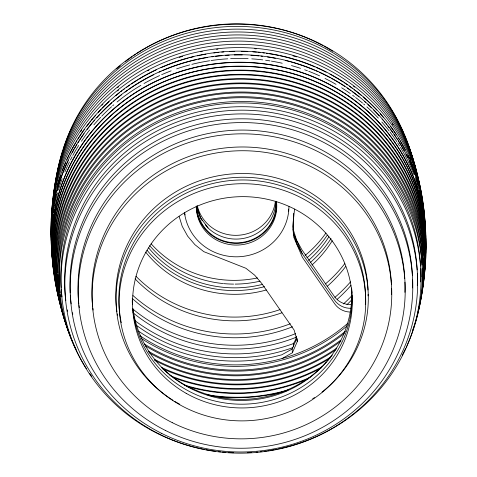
<?xml version="1.0" encoding="UTF-8"?>
<svg xmlns="http://www.w3.org/2000/svg" width="477" height="477" viewBox="0 0 477 477"><rect width="100%" height="100%" fill="white"/><g stroke="black" fill="none" stroke-linecap="round" stroke-linejoin="round"><path stroke-width="0.72" d="M293.349 221.537L293.319 229.735L296.563 240.134L301.917 249.799L334.299 296.396A19.211 18.466 -3.5 0 0 350.971 304.541M293.623 213.374L293.552 233.486L296.795 243.884L302.15 253.549L334.532 300.152A19.211 18.466 -3.5 0 0 351.31 308.291M294.559 209.045L292.711 226.438L293.778 237.242L302.376 257.306L334.759 303.903A19.211 18.466 -3.5 0 0 349.832 312.041M282.044 358.543L292.383 352.759L292.157 349.009L296.813 338.36M292.383 352.759L297.338 341.443L297.219 339.57M292.157 349.009L281.818 354.787A166.58 160.129 -3.5 0 1 138.729 331.282M205.414 224.84L208.061 227.946A39.651 38.112 -3.5 0 0 251.051 236.246A39.651 38.112 -3.5 0 0 275.843 201.318M208.061 227.946L200.471 217.649L197.216 208.061A39.651 38.112 -3.5 0 1 196.888 206.052M202.182 220.529L200.471 217.649L197.216 208.061M302.15 253.549L293.552 233.486L293.122 229.169M179.149 216.486L182.226 226.354L187.67 236.181L194.938 244.689L203.798 251.659L245.905 268.271L254.623 275.128L261.766 283.499L294.148 330.096L297.338 341.443M296.605 336.124A19.211 18.466 -3.5 0 1 293.289 343.631L293.48 346.761M347.852 323.251A166.58 160.129 -3.5 0 1 140.137 335.844M275.968 201.676A39.651 38.112 -3.5 0 1 238.709 242.769A39.651 38.112 -3.5 0 1 196.822 206.416M57.133 173.032A181.582 174.546 -3.5 0 1 228.656 26.587A181.582 174.546 -3.5 0 1 412.17 157.183M275.378 201.252A39.651 38.112 -3.5 0 1 238.106 235.274A39.651 38.112 -3.5 0 1 197.275 205.659M292.824 347.638A162.979 156.665 -3.5 0 1 136.309 325.231M293.289 343.631A162.979 156.665 -3.5 0 1 134.896 320.592M297.052 338.372A19.211 18.466 -3.5 0 1 296.855 339.755M60.162 160.916A180.032 173.056 -3.5 0 1 60.662 158.781M61.014 157.356A180.032 173.056 -3.5 0 1 62.541 151.698M63.375 148.89A180.032 173.056 -3.5 0 1 228.28 24.333A180.032 173.056 -3.5 0 1 403.578 133.321M351.883 295.728A157.881 151.764 -3.5 0 1 343.44 303.944M295.627 333.632A157.881 151.764 -3.5 0 1 132.749 308.971M352.115 299.484A157.881 151.764 -3.5 0 1 346.91 304.69M295.853 337.382A157.881 151.764 -3.5 0 1 132.982 312.721M120.89 320.604A123.34 118.564 -3.5 0 1 234.404 180.234A123.34 118.564 -3.5 0 1 365.304 304.642M121.331 322.774A123.34 118.564 -3.5 0 1 121.033 321.325M286.641 390.8A173.407 166.694 -3.5 0 1 209.958 395.636M172.996 400.286A126.155 121.271 -3.5 0 1 144.257 222.532A126.155 121.271 -3.5 0 1 331.223 212.229A126.155 121.271 -3.5 0 1 322.011 392.076M314.492 397.585A126.155 121.271 -3.5 0 1 312.697 398.778M179.805 404.257A126.155 121.271 -3.5 0 1 174.826 401.413M352.026 295.662A109.895 105.638 -3.5 0 1 351.436 309.227M351.352 309.937A109.895 105.638 -3.5 0 1 349.832 319.185M349.677 319.894A109.895 105.638 -3.5 0 1 236.026 404.061A109.895 105.638 -3.5 0 1 132.803 309.215M132.427 304.266A109.895 105.638 -3.5 0 1 132.296 300.009M351.609 288.579A109.895 105.638 -3.5 0 1 351.919 292.824M368.083 294.416A126.155 121.271 -3.5 0 1 368.071 295.889M117.515 315.267A126.155 121.271 -3.5 0 1 117.282 313.872M116.96 311.767A126.155 121.271 -3.5 0 1 116.68 309.662M116.519 308.255A126.155 121.271 -3.5 0 1 233.056 173.849A126.155 121.271 -3.5 0 1 368.005 290.01M327.234 235.191A109.895 105.638 -3.5 0 1 306.973 257.807M260.001 281.18A109.895 105.638 -3.5 0 1 235.083 284.107M233.605 284.107A109.895 105.638 -3.5 0 1 223.934 283.636M223.194 283.565A109.895 105.638 -3.5 0 1 149.718 245.673M332.266 240.706A112.709 108.345 -3.5 0 1 311.922 265.045M266.41 289.956A112.709 108.345 -3.5 0 1 145.688 252.094M331.038 238.542A112.709 108.345 -3.5 0 1 310.521 262.332M264.508 286.659A112.709 108.345 -3.5 0 1 147.005 250.24M345.658 266.518A136.392 131.109 -3.5 0 1 327.186 286.373M281.913 312.805A136.392 131.109 -3.5 0 1 135.039 278.836M344.764 263.644A136.392 131.109 -3.5 0 1 325.362 283.994M280.047 309.615A136.392 131.109 -3.5 0 1 135.945 276.255M54.861 186.901A182.631 175.56 -3.5 0 1 55.028 185.481M55.201 184.068A182.631 175.56 -3.5 0 1 226.241 29.461A182.631 175.56 -3.5 0 1 414.048 163.116M53.859 193.412A183.579 176.466 -3.5 0 1 225.305 32.376A183.579 176.466 -3.5 0 1 416.027 170.14M345.426 331.229A168.131 161.62 -3.5 0 1 144.34 343.989M347.262 325.755A168.131 161.62 -3.5 0 1 141.568 338.61M52.893 201.401A184.426 177.283 -3.5 0 1 53.054 199.249M53.245 197.096A184.426 177.283 -3.5 0 1 227.726 35.185A184.426 177.283 -3.5 0 1 417.983 177.945M418.12 178.648A184.426 177.283 -3.5 0 1 418.395 180.062M340.691 340.184A169.186 162.627 -3.5 0 1 148.287 351.191M344.263 333.483A169.186 162.627 -3.5 0 1 145.473 345.897M52.017 213.052A185.177 177.999 -3.5 0 1 52.166 208.717M52.285 206.553A185.177 177.999 -3.5 0 1 52.601 202.224M52.726 200.787A185.177 177.999 -3.5 0 1 230.54 38.1A185.177 177.999 -3.5 0 1 419.867 186.531M336.822 348.049A170.134 163.539 -3.5 0 1 154.327 359.247M340.977 341.121A170.134 163.539 -3.5 0 1 148.931 352.634M51.558 219.694A185.821 178.625 -3.5 0 1 223.218 41.672A185.821 178.625 -3.5 0 1 420.857 190.895M421.084 192.326A185.821 178.625 -3.5 0 1 421.304 193.763M330.275 357.279A170.981 164.356 -3.5 0 1 161.292 367.302M336.076 349.563A170.981 164.356 -3.5 0 1 154.465 360.254M117.634 87.613A185.821 178.625 -3.5 0 1 118.767 86.695M392.219 123.74A185.821 178.625 -3.5 0 1 393.066 124.968M51.289 219.814A186.376 179.161 -3.5 0 1 229.449 44.51A186.376 179.161 -3.5 0 1 422.753 202.487M422.914 203.929A186.376 179.161 -3.5 0 1 423.141 206.1M330.042 358.281A171.726 165.072 -3.5 0 1 162.126 368.494M322.076 366.819A171.726 165.072 -3.5 0 1 169.895 375.53M52.1 213.255A186.376 179.161 -3.5 0 1 52.231 211.812M80.53 131.873A186.376 179.161 -3.5 0 1 81.728 130.072M101.887 105.292A186.376 179.161 -3.5 0 1 102.913 104.248M117.503 90.958A186.376 179.161 -3.5 0 1 118.642 90.04M147.745 70.793A186.376 179.161 -3.5 0 1 149.033 70.107M179.191 57.425A186.376 179.161 -3.5 0 1 182.631 56.346M200.823 51.79A186.376 179.161 -3.5 0 1 202.242 51.516M216.522 49.328A186.376 179.161 -3.5 0 1 217.959 49.167M254.748 48.72A186.376 179.161 -3.5 0 1 256.185 48.845M292.956 55.827A186.376 179.161 -3.5 0 1 296.396 56.87M353.481 86.218A186.376 179.161 -3.5 0 1 354.644 87.106M409.91 157.714A186.376 179.161 -3.5 0 1 410.763 159.717M416.236 174.713A186.376 179.161 -3.5 0 1 416.874 176.788M424.351 216.349A186.859 179.62 -3.5 0 1 424.494 219.265M51.23 237.403A186.859 179.62 -3.5 0 1 226.629 47.968A186.859 179.62 -3.5 0 1 424.208 214.167M320.997 368.119A172.376 165.698 -3.5 0 1 173.36 377.569M310.104 377.343A172.376 165.698 -3.5 0 1 184.426 385.058M51.23 234.374A186.859 179.62 -3.5 0 1 51.212 231.47M51.379 224.214A186.859 179.62 -3.5 0 1 51.576 220.589M51.85 216.969A186.859 179.62 -3.5 0 1 52.124 214.084M52.363 211.919A186.859 179.62 -3.5 0 1 52.536 210.476M53.239 205.432A186.859 179.62 -3.5 0 1 53.472 204.001M53.71 202.564A186.859 179.62 -3.5 0 1 55.398 194.008M55.726 192.589A186.859 179.62 -3.5 0 1 56.232 190.466M57.139 186.936A186.859 179.62 -3.5 0 1 60.531 175.78M62.248 170.969A186.859 179.62 -3.5 0 1 65.522 162.842M67.007 159.497A186.859 179.62 -3.5 0 1 68.879 155.52M69.523 154.202A186.859 179.62 -3.5 0 1 75.396 143.35M76.129 142.104A186.859 179.62 -3.5 0 1 76.875 140.87M78.013 139.028A186.859 179.62 -3.5 0 1 81.15 134.174M81.555 133.578A186.859 179.62 -3.5 0 1 84.465 129.404M86.617 126.471A186.859 179.62 -3.5 0 1 90.642 121.295M91.56 120.162A186.859 179.62 -3.5 0 1 95.328 115.714M98.256 112.453A186.859 179.62 -3.5 0 1 101.261 109.257M102.281 108.207A186.859 179.62 -3.5 0 1 109.108 101.583M115.726 95.77A186.859 179.62 -3.5 0 1 119.697 92.532M120.836 91.638A186.859 179.62 -3.5 0 1 121.987 90.749M123.144 89.873A186.859 179.62 -3.5 0 1 124.306 88.996M126.655 87.285A186.859 179.62 -3.5 0 1 129.631 85.186M131.437 83.958A186.859 179.62 -3.5 0 1 137.567 80.005M138.819 79.236A186.859 179.62 -3.5 0 1 156.265 69.851M160.952 67.71A186.859 179.62 -3.5 0 1 188.278 58.069M189.679 57.699A186.859 179.62 -3.5 0 1 193.889 56.644M197.418 55.833A186.859 179.62 -3.5 0 1 200.251 55.237M200.96 55.093A186.859 179.62 -3.5 0 1 205.939 54.169M213.821 52.977A186.859 179.62 -3.5 0 1 215.258 52.798M216.701 52.625A186.859 179.62 -3.5 0 1 218.86 52.387M221.739 52.112A186.859 179.62 -3.5 0 1 223.904 51.927M229.693 51.57A186.859 179.62 -3.5 0 1 234.762 51.391M241.279 51.361A186.859 179.62 -3.5 0 1 247.802 51.552M252.858 51.85A186.859 179.62 -3.5 0 1 256.465 52.142M257.902 52.273A186.859 179.62 -3.5 0 1 260.066 52.5M262.94 52.84A186.859 179.62 -3.5 0 1 264.377 53.025M266.53 53.317A186.859 179.62 -3.5 0 1 267.961 53.531M269.392 53.752A186.859 179.62 -3.5 0 1 278.628 55.451M280.041 55.755A186.859 179.62 -3.5 0 1 290.553 58.349M291.244 58.54A186.859 179.62 -3.5 0 1 314.987 66.935M316.311 67.513A186.859 179.62 -3.5 0 1 324.116 71.151M324.771 71.478A186.859 179.62 -3.5 0 1 326.077 72.134M329.977 74.179A186.859 179.62 -3.5 0 1 343.207 82.026M344.436 82.831A186.859 179.62 -3.5 0 1 347.477 84.888M349.277 86.146A186.859 179.62 -3.5 0 1 352.253 88.293M354.012 89.61A186.859 179.62 -3.5 0 1 361.441 95.537M363.11 96.962A186.859 179.62 -3.5 0 1 376.8 110.056M380.235 113.812A186.859 179.62 -3.5 0 1 383.609 117.706M390.514 126.471A186.859 179.62 -3.5 0 1 393.537 130.692M393.948 131.282A186.859 179.62 -3.5 0 1 396.345 134.854M398.659 138.491A186.859 179.62 -3.5 0 1 399.41 139.713M400.149 140.936A186.859 179.62 -3.5 0 1 405.146 149.879M407.811 155.204A186.859 179.62 -3.5 0 1 409.379 158.573M409.987 159.926A186.859 179.62 -3.5 0 1 413.332 168.029M414.102 170.074A186.859 179.62 -3.5 0 1 418.377 183.204M419.331 186.716A186.859 179.62 -3.5 0 1 419.861 188.832M420.201 190.245A186.859 179.62 -3.5 0 1 421.728 197.335M423.063 205.211A186.859 179.62 -3.5 0 1 423.266 206.648M423.457 208.085A186.859 179.62 -3.5 0 1 423.642 209.528M423.886 211.687A186.859 179.62 -3.5 0 1 424.101 213.851M424.828 220.821A187.067 179.817 -3.5 0 1 425.013 225.192M51.665 246.991A187.067 179.817 -3.5 0 1 51.433 244.081M51.212 240.438A187.067 179.817 -3.5 0 1 227.982 51.456A187.067 179.817 -3.5 0 1 424.745 219.366M308.22 378.762A172.93 166.229 -3.5 0 1 187.121 386.424M288.364 389.816A172.93 166.229 -3.5 0 1 206.791 394.658M424.989 223.379A187.067 179.817 -3.5 0 1 425.144 226.283M52.22 254.074A187.067 179.817 -3.5 0 1 51.999 251.91M51.552 246.114A187.067 179.817 -3.5 0 1 51.433 243.938M51.403 227.964A187.067 179.817 -3.5 0 1 51.552 225.055M51.814 221.435A187.067 179.817 -3.5 0 1 52.148 217.816M52.387 215.652A187.067 179.817 -3.5 0 1 52.559 214.203M52.744 212.76A187.067 179.817 -3.5 0 1 52.941 211.317M53.156 209.88A187.067 179.817 -3.5 0 1 53.49 207.722M53.734 206.285A187.067 179.817 -3.5 0 1 53.984 204.854M54.247 203.423A187.067 179.817 -3.5 0 1 56.256 194.169M57.168 190.639A187.067 179.817 -3.5 0 1 68.283 160.51M72.26 152.664A187.067 179.817 -3.5 0 1 74.001 149.504M74.716 148.252A187.067 179.817 -3.5 0 1 76.922 144.519M78.061 142.677A187.067 179.817 -3.5 0 1 79.224 140.84M80.011 139.63A187.067 179.817 -3.5 0 1 84.095 133.638M87.112 129.523A187.067 179.817 -3.5 0 1 92.091 123.233M93.021 122.112A187.067 179.817 -3.5 0 1 94.44 120.442M96.855 117.7A187.067 179.817 -3.5 0 1 99.824 114.462M100.832 113.401A187.067 179.817 -3.5 0 1 111.922 102.728M113.58 101.273A187.067 179.817 -3.5 0 1 121.51 94.792M124.992 92.162A187.067 179.817 -3.5 0 1 127.353 90.451M128.546 89.61A187.067 179.817 -3.5 0 1 133.977 85.938M134.586 85.544A187.067 179.817 -3.5 0 1 153.749 74.704M159.079 72.182A187.067 179.817 -3.5 0 1 161.095 71.282M162.448 70.691A187.067 179.817 -3.5 0 1 191.253 60.895M192.66 60.543A187.067 179.817 -3.5 0 1 196.894 59.547M198.313 59.237A187.067 179.817 -3.5 0 1 207.567 57.484M211.871 56.823A187.067 179.817 -3.5 0 1 213.308 56.626M215.467 56.352A187.067 179.817 -3.5 0 1 221.954 55.666M225.567 55.374A187.067 179.817 -3.5 0 1 229.193 55.153M234.267 54.962A187.067 179.817 -3.5 0 1 242.238 54.927M250.938 55.254A187.067 179.817 -3.5 0 1 255.273 55.57M255.994 55.63A187.067 179.817 -3.5 0 1 258.88 55.898M261.038 56.131A187.067 179.817 -3.5 0 1 262.481 56.304M267.508 56.978A187.067 179.817 -3.5 0 1 275.354 58.301M285.252 60.448A187.067 179.817 -3.5 0 1 290.147 61.718M290.839 61.909A187.067 179.817 -3.5 0 1 314.641 70.226M315.965 70.793A187.067 179.817 -3.5 0 1 317.938 71.663M319.25 72.26A187.067 179.817 -3.5 0 1 330.311 77.757M331.598 78.461A187.067 179.817 -3.5 0 1 340.453 83.642M341.073 84.03A187.067 179.817 -3.5 0 1 344.782 86.42M347.22 88.06A187.067 179.817 -3.5 0 1 350.828 90.594M352.02 91.453A187.067 179.817 -3.5 0 1 358.984 96.813M364.583 101.523A187.067 179.817 -3.5 0 1 365.68 102.489M367.85 104.451A187.067 179.817 -3.5 0 1 371.559 107.957M373.634 110.008A187.067 179.817 -3.5 0 1 379.167 115.81M382.065 119.071A187.067 179.817 -3.5 0 1 383.037 120.198M383.997 121.337A187.067 179.817 -3.5 0 1 384.951 122.482M385.899 123.632A187.067 179.817 -3.5 0 1 386.829 124.795M387.759 125.964A187.067 179.817 -3.5 0 1 389.125 127.729M390.025 128.915A187.067 179.817 -3.5 0 1 392.66 132.511M393.942 134.335A187.067 179.817 -3.5 0 1 395.964 137.304M396.757 138.503A187.067 179.817 -3.5 0 1 397.538 139.707M398.307 140.918A187.067 179.817 -3.5 0 1 404.162 150.911M405.909 154.208A187.067 179.817 -3.5 0 1 407.579 157.535M409.183 160.892A187.067 179.817 -3.5 0 1 414.781 174.439M415.759 177.188A187.067 179.817 -3.5 0 1 418.407 185.505M419.76 190.418A187.067 179.817 -3.5 0 1 421.59 198.205M422.026 200.34A187.067 179.817 -3.5 0 1 422.3 201.765M422.562 203.196A187.067 179.817 -3.5 0 1 422.819 204.627M423.057 206.058A187.067 179.817 -3.5 0 1 423.284 207.495M423.498 208.938A187.067 179.817 -3.5 0 1 423.707 210.375M423.987 212.533A187.067 179.817 -3.5 0 1 424.16 213.976M424.321 215.419A187.067 179.817 -3.5 0 1 424.792 220.481M52.542 260.311A187.258 180.002 -3.5 0 1 51.701 251.629M51.522 248.732A187.258 180.002 -3.5 0 1 51.534 229.795M51.617 228.334A187.258 180.002 -3.5 0 1 53.066 214.459M53.287 212.998A187.258 180.002 -3.5 0 1 53.883 209.361M54.145 207.906A187.258 180.002 -3.5 0 1 57.628 192.815M58.444 189.977A187.258 180.002 -3.5 0 1 62.165 178.792M64.872 171.941A187.258 180.002 -3.5 0 1 69.427 161.941M70.411 159.98A187.258 180.002 -3.5 0 1 72.105 156.736M72.796 155.448A187.258 180.002 -3.5 0 1 78.681 145.449M81.448 141.216A187.258 180.002 -3.5 0 1 89.634 130.006M93.856 124.855A187.258 180.002 -3.5 0 1 100.689 117.27M101.69 116.227A187.258 180.002 -3.5 0 1 111.588 106.729M112.661 105.781A187.258 180.002 -3.5 0 1 113.747 104.833M117.044 102.054A187.258 180.002 -3.5 0 1 140.87 85.335M144.006 83.517A187.258 180.002 -3.5 0 1 159.634 75.587M161.655 74.686A187.258 180.002 -3.5 0 1 171.136 70.84M176.621 68.873A187.258 180.002 -3.5 0 1 189.78 64.896M191.873 64.359A187.258 180.002 -3.5 0 1 209.612 60.758M211.055 60.543A187.258 180.002 -3.5 0 1 227.714 58.82M230.618 58.665A187.258 180.002 -3.5 0 1 248.1 58.665M251.761 58.862A187.258 180.002 -3.5 0 1 262.702 59.869M265.617 60.245A187.258 180.002 -3.5 0 1 269.982 60.889M271.437 61.128A187.258 180.002 -3.5 0 1 282.229 63.244M291.471 65.582A187.258 180.002 -3.5 0 1 300.534 68.354M304.66 69.779A187.258 180.002 -3.5 0 1 307.391 70.781M308.75 71.3A187.258 180.002 -3.5 0 1 319.614 75.867M325.004 78.437A187.258 180.002 -3.5 0 1 336.041 84.375M341.669 87.792A187.258 180.002 -3.5 0 1 350.243 93.528M352.652 95.275A187.258 180.002 -3.5 0 1 354.441 96.604M355.627 97.505A187.258 180.002 -3.5 0 1 362.502 103.038M363.605 103.98A187.258 180.002 -3.5 0 1 364.696 104.922M366.861 106.842A187.258 180.002 -3.5 0 1 378.315 118.111M381.797 121.963A187.258 180.002 -3.5 0 1 389.214 130.99M390.097 132.135A187.258 180.002 -3.5 0 1 396.816 141.651M397.621 142.891A187.258 180.002 -3.5 0 1 399.595 146.01M400.37 147.268A187.258 180.002 -3.5 0 1 413.809 174.475M415.36 178.601A187.258 180.002 -3.5 0 1 418.752 188.975M419.152 190.365A187.258 180.002 -3.5 0 1 425.681 233.342M55.135 280.071A187.067 179.817 -3.5 0 1 225.865 66.661A187.067 179.817 -3.5 0 1 425.806 253.341M425.591 256.99A187.067 179.817 -3.5 0 1 425.371 259.905M424.941 264.264A187.067 179.817 -3.5 0 1 424.774 265.713M55.57 282.217A187.067 179.817 -3.5 0 1 55.278 280.786M52.953 263.954A187.067 179.817 -3.5 0 1 221.25 63.274A187.067 179.817 -3.5 0 1 425.299 228.632M425.401 230.081A187.067 179.817 -3.5 0 1 425.705 236.61M58.385 295.865A186.859 179.62 -3.5 0 1 226.11 70.614A186.859 179.62 -3.5 0 1 424.792 269.445M424.613 270.894A186.859 179.62 -3.5 0 1 424.423 272.343M425.788 246.174A186.859 179.62 -3.5 0 1 425.77 247.623M55.088 278.693A186.859 179.62 -3.5 0 1 54.819 277.232M53.478 268.42A186.859 179.62 -3.5 0 1 53.215 266.208M53.054 264.735A186.859 179.62 -3.5 0 1 226.802 66.798A186.859 179.62 -3.5 0 1 425.705 239.645M60.275 303.7A186.376 179.161 -3.5 0 1 224.864 74.943A186.376 179.161 -3.5 0 1 424.369 274.591M424.178 276.04A186.376 179.161 -3.5 0 1 423.975 277.483M423.648 279.641A186.376 179.161 -3.5 0 1 423.409 281.078M425.454 243.413A186.376 179.161 -3.5 0 1 425.406 255.714M55.517 280.905A186.376 179.161 -3.5 0 1 55.266 279.444M53.919 269.91A186.376 179.161 -3.5 0 1 53.114 260.442M52.977 257.55A186.376 179.161 -3.5 0 1 230.856 70.793A186.376 179.161 -3.5 0 1 425.299 239.8M62.117 310.777A185.821 178.625 -3.5 0 1 228.525 78.985A185.821 178.625 -3.5 0 1 422.455 288.329M424.977 243.58A185.821 178.625 -3.5 0 1 425.168 248.63M55.922 282.384A185.821 178.625 -3.5 0 1 55.684 280.923M55.356 278.735A185.821 178.625 -3.5 0 1 55.153 277.268M54.873 275.068A185.821 178.625 -3.5 0 1 54.092 267.042M53.99 265.606A185.821 178.625 -3.5 0 1 227.732 75.271A185.821 178.625 -3.5 0 1 424.846 241.416M64.586 319.143A185.177 177.999 -3.5 0 1 227.666 83.433A185.177 177.999 -3.5 0 1 421.489 294.81M66.088 323.227A185.177 177.999 -3.5 0 1 64.83 319.828M56.334 283.123A185.177 177.999 -3.5 0 1 56.03 280.941M55.839 279.48A185.177 177.999 -3.5 0 1 55.576 277.286M55.415 275.825A185.177 177.999 -3.5 0 1 223.874 79.957A185.177 177.999 -3.5 0 1 424.327 243.777M424.429 245.214A185.177 177.999 -3.5 0 1 424.733 251.683M67.281 327.401A184.426 177.283 -3.5 0 1 230.564 87.744A184.426 177.283 -3.5 0 1 418.657 308.261M423.999 250.443A184.426 177.283 -3.5 0 1 424.232 256.173M58.397 293.277A184.426 177.283 -3.5 0 1 58.128 291.841M56.9 283.869A184.426 177.283 -3.5 0 1 56.548 280.959M56.387 279.504A184.426 177.283 -3.5 0 1 224.536 84.393A184.426 177.283 -3.5 0 1 423.868 248.302M70.191 335.534A183.579 176.466 -3.5 0 1 228.233 92.466A183.579 176.466 -3.5 0 1 418.067 311.815M417.876 312.507A183.579 176.466 -3.5 0 1 417.297 314.587M423.564 258.182A183.579 176.466 -3.5 0 1 423.522 270.823M59.327 296.169A183.579 176.466 -3.5 0 1 59.07 294.732M57.789 286.069A183.579 176.466 -3.5 0 1 56.906 276.565M56.817 275.08A183.579 176.466 -3.5 0 1 230.272 88.573A183.579 176.466 -3.5 0 1 423.397 254.462M76.105 349.343A182.631 175.56 -3.5 0 1 227.046 97.236A182.631 175.56 -3.5 0 1 414.942 323.579M414.495 324.944A182.631 175.56 -3.5 0 1 413.809 326.978M413.571 327.657A182.631 175.56 -3.5 0 1 412.349 331.026M422.938 268.629A182.631 175.56 -3.5 0 1 422.926 270.107M59.142 291.155A182.631 175.56 -3.5 0 1 58.963 289.712M58.79 288.269A182.631 175.56 -3.5 0 1 57.8 274.341M57.765 272.856A182.631 175.56 -3.5 0 1 235.555 93.021A182.631 175.56 -3.5 0 1 422.849 261.968M86.391 368.578A181.582 174.546 -3.5 0 1 227.923 101.959A181.582 174.546 -3.5 0 1 407.155 345.169M406.851 345.843A181.582 174.546 -3.5 0 1 406.225 347.184M405.593 348.52A181.582 174.546 -3.5 0 1 402.248 355.126M91.834 376.52A181.582 174.546 -3.5 0 1 89.688 373.497M422.097 268.7A181.582 174.546 -3.5 0 1 422.038 276.791M60.609 296.205A181.582 174.546 -3.5 0 1 60.412 294.774M60.15 292.628A181.582 174.546 -3.5 0 1 59.911 290.475M59.768 289.038A181.582 174.546 -3.5 0 1 228.942 98.119A181.582 174.546 -3.5 0 1 421.996 265.021M202.427 449.012A180.032 173.056 -3.5 0 1 89.408 187.199A180.032 173.056 -3.5 0 1 384.492 174.588A180.032 173.056 -3.5 0 1 293.415 445.124M292.717 445.333A180.032 173.056 -3.5 0 1 280.703 448.422M279.993 448.577A180.032 173.056 -3.5 0 1 278.562 448.881M277.131 449.173A180.032 173.056 -3.5 0 1 275.7 449.459M274.263 449.728A180.032 173.056 -3.5 0 1 270.668 450.36M269.225 450.592A180.032 173.056 -3.5 0 1 267.782 450.813M266.339 451.021A180.032 173.056 -3.5 0 1 264.163 451.32M261.986 451.588A180.032 173.056 -3.5 0 1 260.537 451.749M257.628 452.047A180.032 173.056 -3.5 0 1 256.173 452.178M251.802 452.5A180.032 173.056 -3.5 0 1 247.42 452.721M233.545 452.745A180.032 173.056 -3.5 0 1 228.435 452.494M225.526 452.291A180.032 173.056 -3.5 0 1 222.616 452.041M220.434 451.82A180.032 173.056 -3.5 0 1 218.257 451.576M215.365 451.212A180.032 173.056 -3.5 0 1 206.004 449.716M204.567 449.441A180.032 173.056 -3.5 0 1 203.142 449.161M420.678 268.837A180.032 173.056 -3.5 0 1 420.66 281.961M62.004 296.915A180.032 173.056 -3.5 0 1 61.241 289.05M61.139 287.595A180.032 173.056 -3.5 0 1 230.391 103.288A180.032 173.056 -3.5 0 1 420.541 265.922M417.333 273.446A176.43 169.597 -3.5 0 1 417.297 285.598M67.543 311.332A176.43 169.597 -3.5 0 1 67.275 309.895M65.838 300.492A176.43 169.597 -3.5 0 1 225.943 110.855A176.43 169.597 -3.5 0 1 417.178 269.875M412.533 279.939A171.326 164.69 -3.5 0 1 412.474 287.917M72.79 314.17A171.326 164.69 -3.5 0 1 72.516 312.715M71.168 303.903A171.326 164.69 -3.5 0 1 70.316 295.108M70.185 292.932A171.326 164.69 -3.5 0 1 233.056 119.047A171.326 164.69 -3.5 0 1 412.396 275.587M332.302 355.073A112.709 108.345 -3.5 0 1 329.208 358.931M328.289 360.01A112.709 108.345 -3.5 0 1 327.353 361.071M326.411 362.126A112.709 108.345 -3.5 0 1 162.615 368.584M404.925 282.175A163.528 157.189 -3.5 0 1 404.878 292.329M79.265 307.731A163.528 157.189 -3.5 0 1 78.997 305.524M78.83 304.046A163.528 157.189 -3.5 0 1 229.008 130.591A163.528 157.189 -3.5 0 1 404.776 278.544M288.639 209.063A52.428 50.401 -3.5 0 1 288.394 211.144M185.052 214.966A52.428 50.401 -3.5 0 1 184.665 212.909M276.529 201.407A40.229 38.673 -3.5 0 1 238.709 243.33A40.229 38.673 -3.5 0 1 196.232 206.147M288.961 206.559A52.428 50.401 -3.5 0 1 239.388 256.721A52.428 50.401 -3.5 0 1 184.468 212.509M276.571 202.463A40.229 38.673 -3.5 0 1 238.482 245.023A40.229 38.673 -3.5 0 1 196.309 206.565M116.567 68.962A176.43 169.597 -3.5 0 1 120.305 65.743M125.254 61.754A176.43 169.597 -3.5 0 1 132.081 56.703M133.244 55.892A176.43 169.597 -3.5 0 1 135.587 54.3M136.774 53.519A176.43 169.597 -3.5 0 1 322.857 45.565M324.098 46.245A176.43 169.597 -3.5 0 1 332.624 51.266M350.917 285.425A150.076 144.263 -3.5 0 1 337.305 299.21M292.496 326.769A150.076 144.263 -3.5 0 1 132.195 298.369M350.523 281.859A150.076 144.263 -3.5 0 1 334.884 297.374M290.38 323.752A150.076 144.263 -3.5 0 1 132.97 295.525M351.627 287.995A109.895 105.638 -3.5 0 1 252.1 399.947A109.895 105.638 -3.5 0 1 132.928 308.53M132.469 304.374A109.895 105.638 -3.5 0 1 132.26 301.589M391.522 288.668A149.844 144.036 -3.5 0 1 391.468 294.542M93.116 310.08A149.844 144.036 -3.5 0 1 92.848 307.951M92.687 306.532A149.844 144.036 -3.5 0 1 230.844 147.411A149.844 144.036 -3.5 0 1 391.396 284.256M325.922 233.032A109.895 105.638 -3.5 0 1 305.095 255.416M257.425 277.942A109.895 105.638 -3.5 0 1 151.155 243.825M328.868 236.783A109.895 105.638 -3.5 0 1 308.559 260.4M262.344 284.423A109.895 105.638 -3.5 0 1 148.711 247.951M53.579 269.869A187.258 180.002 -3.5 0 1 229.038 62.511A187.258 180.002 -3.5 0 1 425.764 249.596M54.581 275.634A187.258 180.002 -3.5 0 1 54.312 274.197M54.056 272.755A187.258 180.002 -3.5 0 1 53.812 271.318M51.641 250.031A187.258 180.002 -3.5 0 1 230.474 54.909A187.258 180.002 -3.5 0 1 425.502 233.325M52.589 258.749A187.258 180.002 -3.5 0 1 52.404 257.3M52.226 255.851A187.258 180.002 -3.5 0 1 51.766 251.492M179.269 404.454A123.34 118.564 -3.5 0 0 365.716 303.366A123.34 118.564 -3.5 0 0 182.22 199.07A123.34 118.564 -3.5 0 0 179.269 404.454M186.149 393.316A109.895 105.638 -3.5 0 0 352.27 303.253A109.895 105.638 -3.5 0 0 188.785 210.327A109.895 105.638 -3.5 0 0 186.149 393.316M159.169 434.052A176.43 169.597 -3.5 0 0 417.518 276.004A176.43 169.597 -3.5 0 0 147.071 140.548A176.43 169.597 -3.5 0 0 159.169 434.052M161.775 433.45A171.326 164.69 -3.5 0 0 412.653 279.969A171.326 164.69 -3.5 0 0 150.022 148.436A171.326 164.69 -3.5 0 0 161.775 433.45M165.632 430.552A163.528 157.189 -3.5 0 0 405.086 284.059A163.528 157.189 -3.5 0 0 154.417 158.513A163.528 157.189 -3.5 0 0 165.632 430.552M172.227 422.628A149.844 144.036 -3.5 0 0 391.647 288.394A149.844 144.036 -3.5 0 0 161.953 173.354A149.844 144.036 -3.5 0 0 172.227 422.628"/></g></svg>
